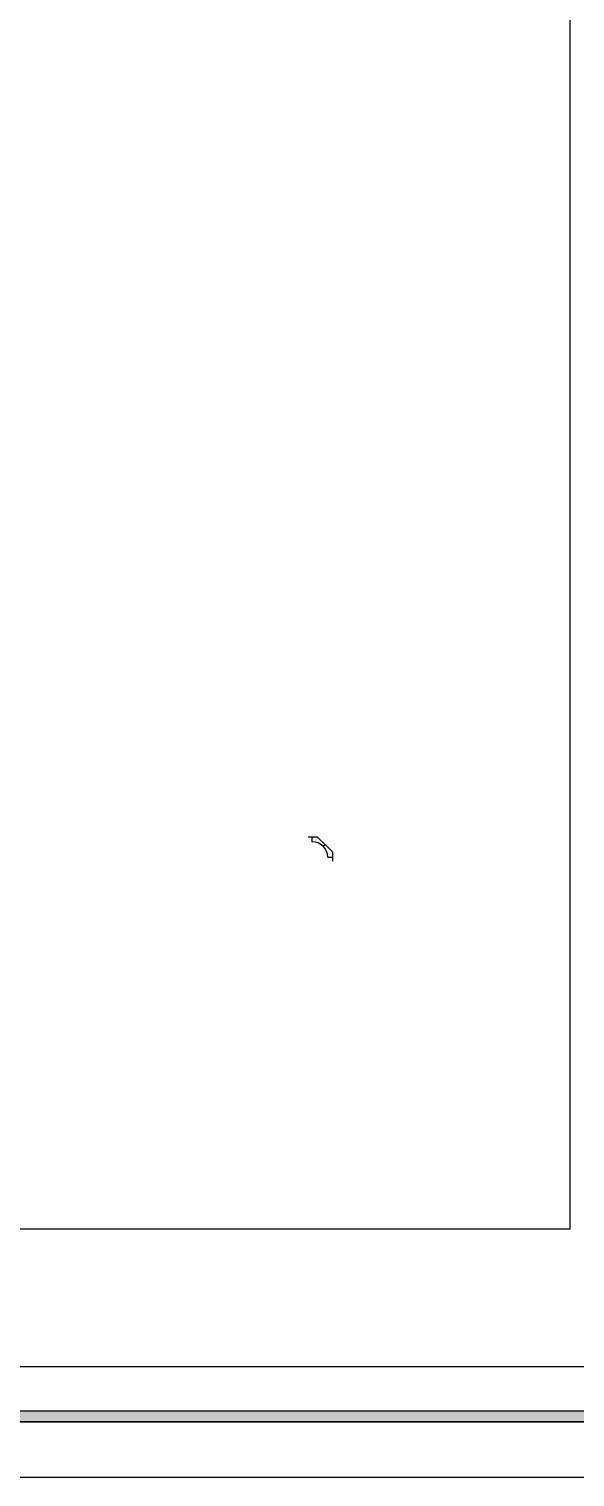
# Model space of a CAD drawing. Header units: millimetres. Extents: x 0 to 460316, y -63250 to 103204.
# Drawn here: x 198991 to 201470, y 25214 to 31786 of the extents above; entities that cross this region are included whole.
import ezdxf
from ezdxf.enums import TextEntityAlignment as Align

# ---------------------------------------------------------------- set-up
doc = ezdxf.new("R2010")
doc.units = ezdxf.units.MM
doc.header["$LTSCALE"] = 25
doc.layers.add('F-SYM', color=7, linetype='Continuous')
doc.layers.add('FORM(YOURNAME)-11', color=1, linetype='Continuous')
doc.styles.add('YOURNAME', font='HY울릉도M.TTF')

# ---------------------------------------------------------------- blocks, each defined once
blk = doc.blocks.new('FORM-PLAN')
at = {"layer": 'FORM(YOURNAME)-11'}
h = blk.add_hatch(color=256, dxfattribs=at)
h.dxf.hatch_style = 1
h.paths.add_polyline_path([(-71444, 55115), (10556, 55115), (10556, 54915), (-71444, 54915)])
h.paths.add_polyline_path([(-71444, -2085), (10556, -2085), (10556, -2285), (-71444, -2285)])
at = {"layer": 'Defpoints', "color": 158}
blk.add_line((1346, -1285), (-71444, -1285), dxfattribs=at)
for points in [[(-71444, -2285), (10556, -2285), (10556, 55115), (-71444, 55115)], [(-69444, 53115), (-64, 53115), (-64, 1215), (-69444, 1215)]]:
    blk.add_lwpolyline(points, close=True, dxfattribs=at)
at = {"layer": 'FORM(YOURNAME)-11', "color": 250}
blk.add_lwpolyline([(-72444, -3285), (11556, -3285), (11556, 56115), (-72444, 56115)], close=True, dxfattribs=at)
at = {"layer": 'FORM(YOURNAME)-11'}
blk.add_lwpolyline([(-71444, -2085), (10556, -2085), (10556, -2285), (-71444, -2285)], close=True, dxfattribs=at)
at = {"layer": 'FORM(YOURNAME)-11', "color": 3, "style": 'YOURNAME'}
for tag, height, p in [('1', 450, (9905, 18188)), ('2', 450, (9905, 17544)), ('3', 450, (9905, 16257)), ('4', 450, (9905, 14326)), ('5', 515, (9905, 12009)), ('6', 515, (9905, 9757)), ('7', 515, (9905, 7504)), ('8', 515, (9905, 5252)), ('9', 515, (9905, 2999)), ('10', 515, (5655, 811)), ('11', 515, (9905, 747)), ('12', 515, (5655, -1441)), ('13', 515, (9905, -1441))]:
    blk.add_attdef(tag, text='', height=height, dxfattribs=at).set_placement(p, align=Align.MIDDLE_RIGHT)
blk = doc.blocks.new('70아웃')
for p, q in [((200258.9, 28120.1), (200299.2, 28120.1)), ((200276.9, 28096.9), (200276.9, 28120.1)), ((200299.2, 28120.1), (200370.1, 28049.1)), ((200326.4, 28076.4), (200334.6, 28084.6)), ((200346.9, 28026.9), (200370.1, 28026.9)), ((200370.1, 28008.9), (200370.1, 28049.1))]:
    blk.add_line(p, q)
blk.add_arc((200276.9, 28026.9), 70, 0, 90)

msp = doc.modelspace()

# ---------------------------------------------------------------- block references
msp.add_blockref('70아웃', (0, 0))
at = {"layer": 'F-SYM', "xscale": 0.2500000000000001, "yscale": 0.2500000000000001, "zscale": 0.2500000000000001}
msp.add_blockref('FORM-PLAN', (201462.45, 26034.91), dxfattribs=at)

doc.saveas('drawing.dxf')
